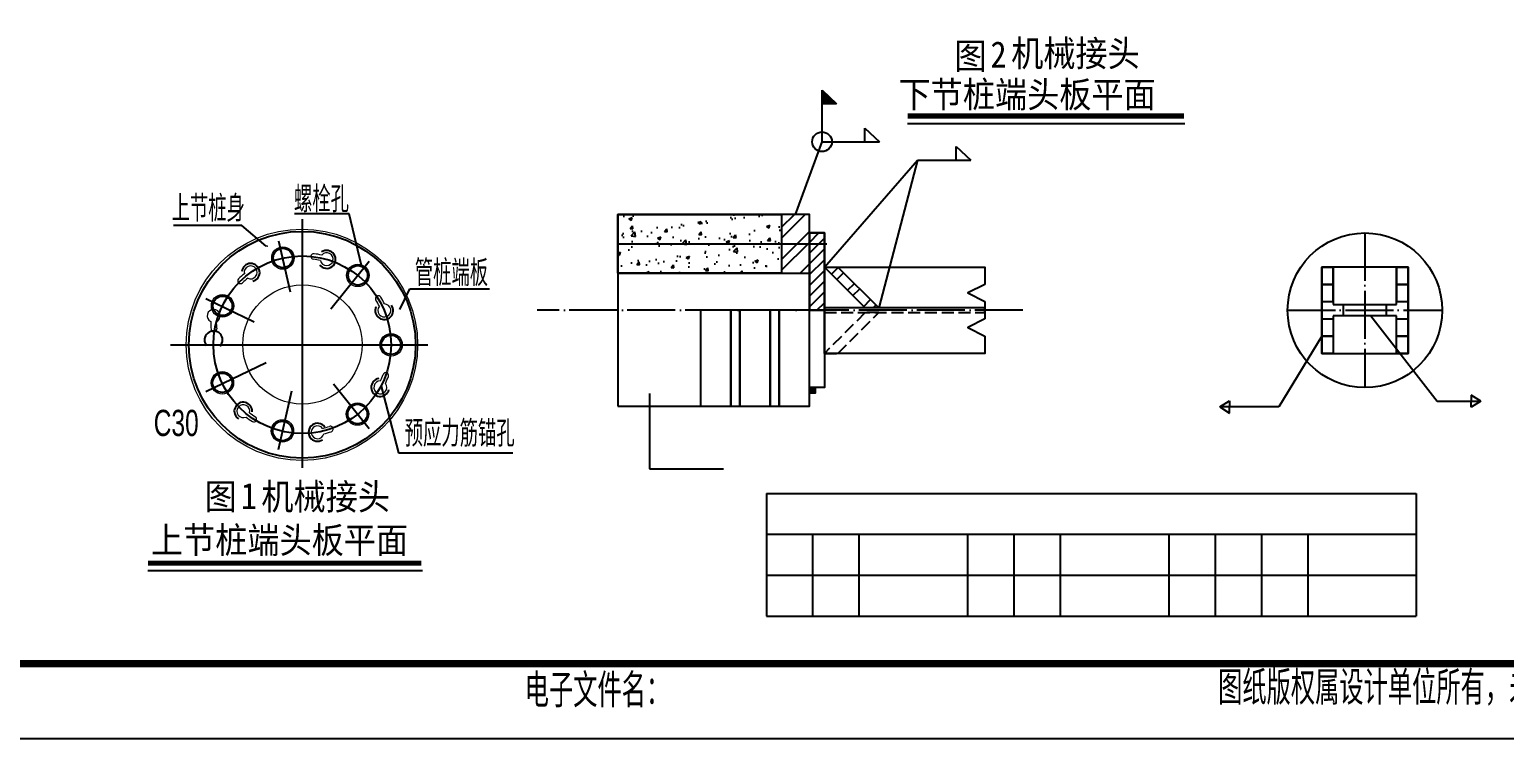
# Model space of a CAD drawing. Extents: x 95752 to 843522, y -411933 to 75567.
# Drawn here: x 237601 to 257313, y -346529 to -337054 of the extents above; entities that cross this region are included whole.
import ezdxf

# ---------------------------------------------------------------- set-up
doc = ezdxf.new("R2010")
doc.units = 0
doc.header["$LTSCALE"] = 1000
doc.header["$MEASUREMENT"] = 0
doc.linetypes.add('DASH', pattern=[0.35, 0.25, -0.1])
doc.linetypes.add('DOTE', pattern=[2.42, 2, -0.2, 0.02, -0.2])
doc.layers.add('14', color=2, linetype='Continuous', lineweight=20)
doc.layers.add('Layer2', color=1, linetype='Continuous', lineweight=20)
for name, color, linetype in [('_0', 7, 'Continuous'), ('LAYER5', 7, 'Continuous'), ('PUB_TITLE', 4, 'Continuous'), ('STEEL', 6, 'Continuous')]:
    doc.layers.add(name, color=color, linetype=linetype)
doc.styles.add('HZDX', font='GS_TXT', dxfattribs={"width": 0.8, "height": 800, "bigfont": 'HZTXT'})
doc.styles.add('hztxt0', font='romans.shx', dxfattribs={"bigfont": 'gbcbig0.shx'})
doc.styles.add('宋体', font='SimSun.ttf')
pattern_1 = [(45, (466600.13, -80696), (-336.7596, 336.7596), []), (45, (466824.64, -80696), (-336.7596, 336.7596), [])]

# ---------------------------------------------------------------- blocks, each defined once
blk = doc.blocks.new('s2jsj1')
for color, points in [(256, [(517494, -24608), (517192, -24608), (517192, -24322)]), (2, [(516931, -30533), (517052, -30533), (517052, -30648), (516931, -30648)])]:
    blk.add_hatch(color=color).paths.add_polyline_path(points)
h = blk.add_hatch()
h.set_pattern_fill('混凝土', color=2, scale=100, style=0)
h.set_pattern_definition([(50, (466600.13, -80696), (717.26, -62.752), [75, -825]), (355, (466600.1, -80696), (-138.751, 752.192), [60, -660]), (100.4514, (466659.9, -80701.2), (578.5094, 689.4395), [63.74, -701.142]), (46.1842, (466600.1, -80496), (1067.241, -165.519), [112.5, -1237.5]), (96.6356, (466689.1, -80509.8), (934.663, 974.118), [95.61, -1051.713]), (351.1842, (466600.1, -80496), (934.662, 974.119), [90, -990]), (21, (466700.13, -80546), (596.907, -402.619), [75, -825]), (326, (466700.1, -80546), (243.315, 725.15), [60, -660]), (71.4514, (466749.9, -80579.5), (840.2226, 322.5305), [63.74, -701.142]), (37.5, (466600.13, -80695.98), (12.1599, 332.89385), [0, -652, 0, -670, 0, -662.5]), (7.5, (466600.13, -80695.98), (263.0695, 394.4117), [0, -382, 0, -637, 0, -252.5]), (327.5, (466377.13, -80695.98), (533.8224, -22.5549), [0, -250, 0, -780, 0, -1035]), (317.5, (466277.13, -80696), (583.1862, 100.105), [0, -325, 0, -518, 0, -735])])
h.paths.add_polyline_path([(512931, -26919), (516347, -26919), (516347, -28143), (512931, -28143)])
h = blk.add_hatch()
h.set_pattern_fill('ANSI32', color=2, scale=100, style=0)
h.set_pattern_definition(pattern_1)
h.paths.add_polyline_path([(516931, -26919), (516347, -26919), (516347, -28143), (516931, -28143)])
h = blk.add_hatch()
h.set_pattern_fill('ANSI31', color=2, scale=100, style=0)
h.set_pattern_definition([(45, (466600.13, -80695.98), (-112.2532, 112.2532), [])])
h.paths.add_polyline_path([(516931, -28918), (517242, -28918), (517242, -27304), (516931, -27304)])
h = blk.add_hatch()
h.set_pattern_fill('ANSI32', color=2, scale=100, style=0)
h.set_pattern_definition(pattern_1)
h.paths.add_polyline_path([(517242, -28017), (517525, -28017), (518376, -28868), (518093, -28868)])
for p, q in [((517192, -24608), (517192, -24322)), ((517192, -24322), (517494, -24608)), ((517192, -25400), (517192, -24608)), ((517494, -24608), (517192, -24608)), ((518089, -25400), (518089, -25114)), ((518089, -25114), (518391, -25400)), ((516639, -26919), (517192, -25400)), ((517192, -25400), (518391, -25400)), ((519996, -25782), (519996, -25496)), ((519996, -25496), (520298, -25782)), ((517243, -28018), (519189, -25782)), ((519189, -25782), (518376, -28868)), ((519189, -25782), (520298, -25782)), ((528654, -29038), (530040, -30815)), ((527629, -29458), (526731, -30938)), ((513588, -30658), (513588, -32232)), ((530948, -30815), (530749, -30688)), ((530749, -30688), (530749, -30815)), ((525502, -30938), (525700, -30811)), ((526731, -30938), (525502, -30938)), ((525502, -30938), (525700, -31065)), ((525700, -30811), (525700, -30938)), ((525700, -31065), (525700, -30938)), ((530040, -30815), (530948, -30815)), ((530948, -30815), (530749, -30942)), ((530749, -30942), (530749, -30815)), ((513588, -32232), (515132, -32232)), ((516030, -32744), (516030, -35304)), ((516030, -32744), (529602, -32744)), ((529602, -32744), (529602, -35304)), ((516030, -33597), (529602, -33597)), ((516997, -33597), (516997, -35304)), ((517963, -33597), (517963, -35304)), ((520232, -33597), (520232, -35304)), ((521198, -33597), (521198, -35304)), ((522165, -33597), (522165, -35304)), ((524434, -33597), (524434, -35304)), ((525400, -33597), (525400, -35304)), ((526367, -33597), (526367, -35304)), ((527334, -33597), (527334, -35304)), ((516030, -34451), (529602, -34451)), ((516030, -35304), (529602, -35304))]:
    blk.add_line(p, q)
at = {"color": 1, "linetype": 'DOTE', "ltscale": 0.5}
for p, q in [((528529, -27304), (528529, -30533)), ((521384, -28918), (511243, -28918)), ((526915, -28919), (530144, -28919))]:
    blk.add_line(p, q, dxfattribs=at)
at = {"color": 2}
for p, q in [((512931, -27531), (517294, -27531)), ((520594, -28868), (517242, -28868)), ((517242, -28868), (517242, -28968)), ((520594, -28968), (520594, -28868))]:
    blk.add_line(p, q, dxfattribs=at)
at = {"color": 2, "linetype": 'DASH'}
blk.add_line((517242, -28968), (520594, -28968), dxfattribs=at)
at = {"color": 2}
for points in [[(512931, -30919), (516931, -30919), (516931, -26919), (512931, -26919)], [(516931, -26919), (512931, -26919), (512931, -28143), (516931, -28143)], [(512931, -26919), (516347, -26919), (516347, -28143), (512931, -28143)], [(516931, -26919), (516347, -26919), (516347, -28143), (516931, -28143)], [(516931, -27304), (517242, -27304), (517242, -30533), (516931, -30533)], [(516931, -28918), (517242, -28918), (517242, -27304), (516931, -27304)], [(517242, -28017), (517525, -28017), (518376, -28868), (518093, -28868)], [(515289, -28919), (514658, -28919), (514658, -30919), (515289, -30919)], [(515479, -28919), (515289, -28919), (515289, -30919), (515479, -30919)], [(516110, -28919), (515479, -28919), (515479, -30919), (516110, -30919)], [(516301, -28919), (516110, -28919), (516110, -30919), (516301, -30919)], [(516931, -28919), (516301, -28919), (516301, -30919), (516931, -30919)], [(516931, -30533), (517052, -30533), (517052, -30648), (516931, -30648)]]:
    blk.add_lwpolyline(points, close=True, dxfattribs=at)
for points in [[(520594, -29458), (520594, -29819), (517242, -29819), (517242, -28018), (520594, -28018), (520594, -28378)], [(520594, -28378), (520234, -28558), (520594, -28738)], [(520594, -28738), (520594, -29098)], [(520594, -29098), (520234, -29278), (520594, -29458)]]:
    blk.add_lwpolyline(points, dxfattribs=at)
for points in [[(529429, -28019), (527629, -28019), (527629, -29819), (529429, -29819)], [(527629, -28378), (527869, -28378), (527869, -28019), (527629, -28019)], [(529190, -28378), (529429, -28378), (529429, -28019), (529190, -28019)], [(527629, -28738), (527869, -28738), (527869, -28378), (527629, -28378)], [(529190, -28738), (529429, -28738), (529429, -28378), (529190, -28378)], [(528084, -28799), (528975, -28799), (528975, -29038), (528084, -29038)], [(527629, -29098), (527869, -29098), (527869, -29458), (527629, -29458)], [(529190, -29098), (529429, -29098), (529429, -29458), (529190, -29458)], [(527629, -29458), (527869, -29458), (527869, -29819), (527629, -29819)], [(529190, -29458), (529429, -29458), (529429, -29819), (529190, -29819)]]:
    blk.add_lwpolyline(points, close=True)
for points in [[(527869, -29038), (527869, -29819), (527629, -29819), (527629, -28019), (527869, -28019), (527869, -28799)], [(529190, -28799), (529190, -28019), (529429, -28019), (529429, -29819), (529190, -29819), (529190, -29038)], [(527869, -28799), (529190, -28799)], [(529190, -29038), (527869, -29038)]]:
    blk.add_lwpolyline(points)
at = {"color": 2, "linetype": 'DASH'}
blk.add_lwpolyline([(517242, -29819), (517525, -29819), (518376, -28968), (518093, -28968)], close=True, dxfattribs=at)
blk.add_circle((517192, -25400), 206)
at = {"color": 2}
blk.add_circle((528529, -28919), 1614, dxfattribs=at)
blk = doc.blocks.new('弘吉车间2')
at = {"layer": '14', "style": 'hztxt0'}
for s, p in [('电子文件名：', (-24105, -584)), ('图纸版权属设计单位所有，未经许可，外人及外单位不得翻印复制作为其他工程之用。', (-14838, -548))]:
    blk.add_text(s, height=450, rotation=359.9997, dxfattribs=at).set_placement(p)

msp = doc.modelspace()

# ---------------------------------------------------------------- linework, layer by layer
for p, q in [((249336.7, -338310.7), (253041.1, -338310.7)), ((239182.6, -344285.4), (242852.8, -344285.4))]:
    msp.add_line(p, q)
at = {"const_width": 68.6}
for points in [[(249336.6, -338209.6), (253031.5, -338209.6)], [(239182.5, -344184.2), (242835.5, -344184.2)]]:
    msp.add_lwpolyline(points, dxfattribs=at)
for centre, start, end in [((241571.7, -340126), 218.61296, 124.31972), ((240557.7, -340300.6), 284.07183, 174.18587), ((242340.9, -340808.8), 156.80618, 35.8387), ((240061, -341203.1), 317.2765, 217.39741), ((242287.4, -341837), 98.64718, 346.11288), ((240458, -342154.8), 356.21252, 238.0645), ((241450, -342436.6), 36.12139, 303.17799)]:
    msp.add_arc(centre, 120, start, end)
at = {"layer": 'Layer2'}
for centre, radius in [((241241.4, -341267.3), 1546), ((240987.3, -340107.6), 150), ((241989.4, -340339.4), 150), ((240181.3, -340746.5), 150), ((241247.7, -341263.9), 796.9), ((242433, -341267.3), 150), ((240178.3, -341775.1), 150), ((241984.1, -342192.7), 150), ((240980.6, -342418.7), 150)]:
    msp.add_circle(centre, radius, dxfattribs=at)
for centre, radius, start, end in [((240556.8, -340299.3), 86.2, 243.21733, 191.64477), ((241399.2, -340087.8), 37.5, 82.67113, 262.67113), ((241247.8, -341265), 1149.4, 77.93807, 82.67113), ((241247.8, -341265), 1224.4, 77.81945, 82.67113), ((241572.4, -340123.4), 86.2, 191.78877, 140.21619), ((240421, -340412.6), 37.5, 134.09969, 314.09969), ((241246.9, -341264.9), 1224.4, 129.24803, 134.09969), ((241246.9, -341264.9), 1149.4, 129.36663, 134.09969), ((242263.1, -340650.2), 37.5, 31.24255, 211.24255), ((240061.1, -340880.9), 86.2, 294.64591, 243.07334), ((241248.3, -341265.8), 1149.4, 26.5095, 31.24255), ((242343.2, -340807.8), 86.2, 140.3602, 88.78762), ((241248.3, -341265.8), 1224.4, 26.39089, 31.24255), ((241246.3, -340943.3), 1224.4, 180.67659, 185.52827), ((241246.3, -340943.3), 1149.4, 180.79522, 185.52827), ((240064.9, -341057.7), 37.5, 185.52827, 5.52827), ((242288.8, -341837.1), 86.2, 88.93163, 37.35904), ((241248, -341266.6), 1149.4, 335.08093, 339.814), ((242362, -341676.2), 37.5, 339.814, 159.814), ((241248, -341266.6), 1224.4, 334.9623, 339.814), ((240458.6, -342154.1), 86.2, 346.07449, 294.50191), ((241246.4, -341266.4), 1149.4, 232.22377, 236.95684), ((241246.4, -341266.4), 1224.4, 232.10516, 236.95684), ((240599.2, -342261.3), 37.5, 236.95684, 56.95684), ((241450, -342436.3), 86.2, 37.50306, 345.93047), ((241247.1, -341266.9), 1149.4, 283.65235, 288.38541), ((241621.5, -342393.2), 37.5, 288.38541, 108.38541), ((241247.1, -341266.9), 1224.4, 283.53373, 288.38541)]:
    msp.add_arc(centre, radius, start, end, dxfattribs=at)
at = {"layer": 'LAYER5'}
for p, q in [((241871, -339516.5), (241143.4, -339516.5)), ((242037.5, -340205.5), (241871, -339516.5)), ((240440.3, -339671.9), (239526.7, -339671.9)), ((240765, -339948.8), (240440.3, -339671.9)), ((242551.4, -340796.3), (242683.1, -340518)), ((242683.1, -340518), (243748.8, -340518))]:
    msp.add_line(p, q, dxfattribs=at)
at = {"layer": 'LAYER5', "color": 1}
for p, q in [((241245.2, -339589), (241245.2, -342913.6)), ((240929.5, -339876), (241085.8, -340560.7)), ((242139.5, -340152.2), (241628.5, -340792.9)), ((239959.2, -340649.8), (240605.3, -340961)), ((239483.2, -341267.3), (242925.1, -341267.3)), ((239959.2, -341890.9), (240763.1, -341503.8)), ((242139.5, -342388.6), (241663.2, -341791.3)), ((240929.5, -342664.7), (241107.6, -341884.5))]:
    msp.add_line(p, q, dxfattribs=at)
at = {"layer": 'LAYER5', "const_width": 12.5}
for points in [[(240769.9, -339948.8, 1), (240782.4, -339948.8, 1)], [(242031.2, -340205.5, 1), (242043.7, -340205.5, 1)]]:
    msp.add_lwpolyline(points, format="xyb", close=True, dxfattribs=at)
at = {"layer": 'LAYER5'}
for centre, radius in [((241245.2, -341267.3), 1515.3), ((240987.3, -340107.6), 130), ((241989.4, -340339.4), 130), ((240181.3, -340746.5), 130), ((242433, -341267.3), 130), ((240178.3, -341775.1), 130), ((241984.1, -342192.7), 130), ((240980.6, -342418.7), 130)]:
    msp.add_circle(centre, radius, dxfattribs=at)
at = {"layer": 'LAYER5', "color": 1}
msp.add_circle((241246.1, -341267.3), 1186.9, dxfattribs=at)
at = {"layer": 'PUB_TITLE'}
msp.add_lwpolyline([(195023.7, -346528.6), (269323.7, -346528.6), (269323.7, -304528.6), (195023.7, -304528.6)], close=True, dxfattribs=at)
at = {"layer": 'PUB_TITLE', "const_width": 100}
msp.add_lwpolyline([(197523.7, -345528.6), (268323.7, -345528.6), (268323.7, -305528.6), (197523.7, -305528.6)], close=True, dxfattribs=at)
at = {"layer": 'STEEL', "color": 7}
for p, q in [((242300.2, -341819), (242530.3, -342710.1)), ((242530.3, -342710.1), (244061, -342710.1))]:
    msp.add_line(p, q, dxfattribs=at)

# ---------------------------------------------------------------- block references
at = {"xscale": 0.6400000000000002, "yscale": 0.6400000000000002, "zscale": 0.6400000000000002}
msp.add_blockref('s2jsj1', (-82811, -322297.9), dxfattribs=at)
at = {"layer": '_0'}
msp.add_blockref('弘吉车间2', (268323.7, -345528.6), dxfattribs=at)

# ---------------------------------------------------------------- texts
at = {"style": '宋体', "width": 0.9}
for s, p in [('图 ', (249961.8, -337581.9)), ('2', (250443.7, -337561.8)), ('机械接头', (250720.2, -337547.5)), (' 下节桩端头板平面', (249000.4, -338096.2)), ('图 ', (239940.8, -343469.8)), ('1', (240425.7, -343461.6)), ('机械接头', (240699.2, -343472.1)), ('上节桩端头板平面', (239223.4, -344051.7))]:
    msp.add_text(s, height=350, dxfattribs=at).set_placement(p)
at = {"layer": 'LAYER5', "style": 'HZDX', "width": 0.7}
for s, p in [('上节桩身', (239499.6, -339620.8)), ('螺栓孔', (241134.9, -339497.5)), ('管桩端板', (242749.7, -340482.9)), ('C30', (239260.8, -342486.5)), ('预应力筋锚孔', (242614.8, -342628.8))]:
    msp.add_text(s, height=350, dxfattribs=at).set_placement(p)

doc.saveas('drawing.dxf')
